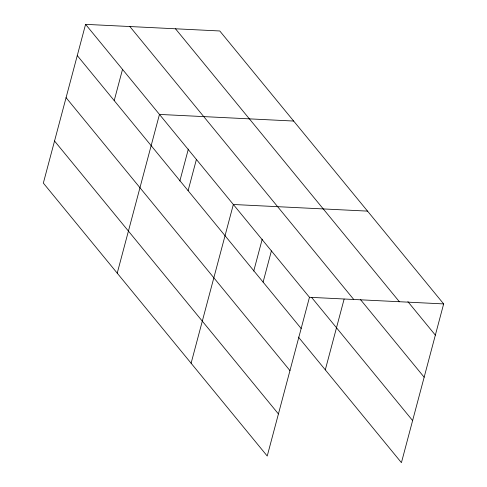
<?xml version="1.0" encoding="UTF-8"?>
<svg xmlns="http://www.w3.org/2000/svg" width="487" height="487" viewBox="0 0 487 487"><rect width="100%" height="100%" fill="white"/><g stroke="black" fill="none" stroke-linecap="round" stroke-linejoin="round"><path stroke-width="0.73" d="M85.578 24.35L43.343 183.088L267.229 456.027L309.464 297.289L85.578 24.35L219.771 30.973L443.657 303.912L401.422 462.65L298.434 337.095M114.214 100.602L122.517 69.385M117.227 273.158L159.462 114.421L293.655 121.044M179.849 181.006L188.347 149.083M188.098 190.673L196.401 159.456M191.105 363.229L233.346 204.491L367.539 211.115M253.733 271.076L262.231 239.147M263.096 282.107L271.405 250.89M325.298 369.852L344.12 299.109M309.464 297.289L443.657 303.912M407.893 301.654L435.354 335.135M175.49 28.788L399.377 301.727M360.563 299.688L424.153 377.212M129.859 26.535L353.751 299.475M311.552 297.356L412.617 420.567M77.269 55.567L301.161 328.512M66.074 97.65L289.96 370.589M54.538 141.005L278.424 413.944"/></g></svg>
